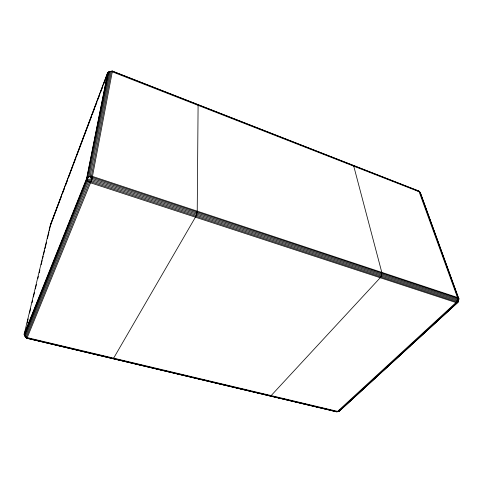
<?xml version="1.0" encoding="UTF-8"?>
<svg xmlns="http://www.w3.org/2000/svg" width="483" height="483" viewBox="0 0 483 483"><rect width="100%" height="100%" fill="white"/><g stroke="black" fill="none" stroke-linecap="round" stroke-linejoin="round"><path stroke-width="0.72" d="M110.516 71.768L112.352 71.128L109.321 71.599L88.987 176.398L86.988 180.05L24.392 335.359L24.742 335.51L24.15 334.333L50.383 224.915L107.371 73.428L109.321 71.599L112.352 71.128L418.538 190.894L420.222 192.451L458.85 298.742L458.095 301.96L339.368 411.111L336.723 411.872L26.963 338.281L24.838 336.12L24.241 333.753L86.662 178.36C87.695 176.168 90.569 175.788 92.658 176.476L458.15 297.703L458.85 298.742L458.095 301.96L441.975 316.757M24.241 333.753L24.319 334.93M49.357 230.488L50.624 224.384L107.6 72.957L108.476 72.027L87.966 176.856L86.668 179.181L24.186 334.556L24.742 335.51M109.321 71.599L107.6 72.957L109.321 71.599L112.382 71.291L91.855 179.585L26.963 338.281L24.838 336.12L87.604 180.914L91.855 179.585L457.467 300.088L457.836 302.406L338.891 411.419L338.299 411.54L27.296 337.629L25.508 336.784L88.474 181.705L91.474 180.763L457.117 301.03L457.377 302.666L456.018 302.563L90.707 182.864L88.474 181.705L86.988 180.05L86.662 178.36L107.812 72.655L86.668 179.181L88.987 176.398L92.464 177.364L457.642 298.192L458.85 298.742L458.138 301.362L458.814 299.369L420.445 193.025L418.918 191.171L112.352 71.128M50.407 226.11L50.624 224.384L51.675 223.665M417.535 190.972L418.538 190.894L420.445 193.025L418.918 191.171L457.455 297.365L457.467 300.088L456.018 302.563L337.176 411.776L26.897 338.239L25.605 336.488M27.12 323.242L28.171 318.865M29.572 313.02L30.622 308.637M32.023 302.793L32.548 300.601M33.424 296.954L34.474 292.571M35.35 288.919L36.4 284.535M37.801 278.691L38.326 276.499M39.201 272.853L39.902 269.931M41.127 264.817L42.178 260.434M42.528 258.973L43.228 256.05M43.579 254.589L44.629 250.206M44.979 248.751L46.555 242.176M47.431 238.524L49.006 231.949M336.923 411.625L339.368 411.111L339.851 410.043M50.286 225.501L50.624 224.384M51.065 223.961L56.372 209.882M56.897 208.475L59.288 202.142M59.814 200.735L61.673 195.802M62.73 192.989L64.589 188.062M65.652 185.249L67.505 180.322M68.568 177.502L70.156 173.282M70.953 171.169L73.072 165.536M73.869 163.423L75.988 157.796M76.785 155.683L83.414 138.084M83.945 136.677L86.33 130.344M86.862 128.937L91.631 116.264M92.162 114.857L94.547 108.524M95.079 107.117L96.932 102.185M97.995 99.371L99.854 94.445M100.911 91.631L102.77 86.698M103.827 83.885L105.155 80.365M106.743 76.145L108.071 72.625L108.747 72.444M338.299 411.54L457.582 301.869M339.694 410.641L341.366 409.113M342.477 408.093L351.926 399.417M353.037 398.397L381.383 372.375M383.055 370.841L410.846 345.333M412.512 343.799L440.309 318.291M352.324 165.482L353.2 165.337L353.725 166.049L381.775 272.285L381.648 275.099L380.236 277.731L271.096 395.643L270.299 396.09L269.653 395.668M88.987 176.398L92.193 178.42L457.649 299.122L458.85 298.742M86.988 180.05L92.193 178.42M197.674 104.636L198.096 105.222L197.227 211.131L196.69 214.138L195.428 217.175L113.638 358.175L112.944 358.682M112.382 71.291L110.293 71.393L90.164 176.168L92.464 177.364L91.42 176.198L111.319 71.43L419.787 191.974L458.15 297.703L457.642 298.192L458.627 298.168M31.274 338.994L26.903 337.955L24.392 335.359M34.915 339.863L37.1 340.382M38.555 340.726L41.466 341.421M45.112 342.284L47.292 342.803M48.753 343.153L51.663 343.842M53.118 344.192L57.489 345.23M58.944 345.574L61.86 346.269M63.315 346.613L72.052 348.69M73.513 349.04L80.063 350.598M83.704 351.461L85.889 351.98M87.345 352.324L90.261 353.019M91.716 353.363L96.087 354.401M97.542 354.751L100.458 355.44M101.913 355.79L110.649 357.867M113.565 358.561L118.697 359.781M120.164 360.131L124.56 361.175M126.027 361.519L128.955 362.22M130.422 362.564L134.817 363.614M136.284 363.959L142.877 365.528M148.74 366.923L153.141 367.968M154.602 368.318L161.201 369.881M164.866 370.757L171.459 372.321M175.124 373.196L181.717 374.76M183.184 375.11L189.777 376.68M193.441 377.549L200.04 379.119M201.502 379.463L208.101 381.033M209.562 381.383L218.358 383.472M219.825 383.822L226.418 385.386M227.885 385.736L232.281 386.78M233.748 387.131L236.676 387.825M238.143 388.175L250.599 391.139M252.066 391.484L260.862 393.579M262.323 393.923L268.922 395.492M272.569 396.362L279.126 397.92M282.766 398.783L289.323 400.341M290.778 400.691L299.52 402.768M300.981 403.112L309.724 405.195M311.179 405.539L317.736 407.097M321.382 407.966L327.939 409.524M329.394 409.868L336.307 411.751M337.176 411.776L27.096 338.076L26.348 337.297L89.53 182.369L91.082 181.88L456.622 301.875L456.761 302.72M457.649 299.122L458.095 301.96"/></g></svg>
